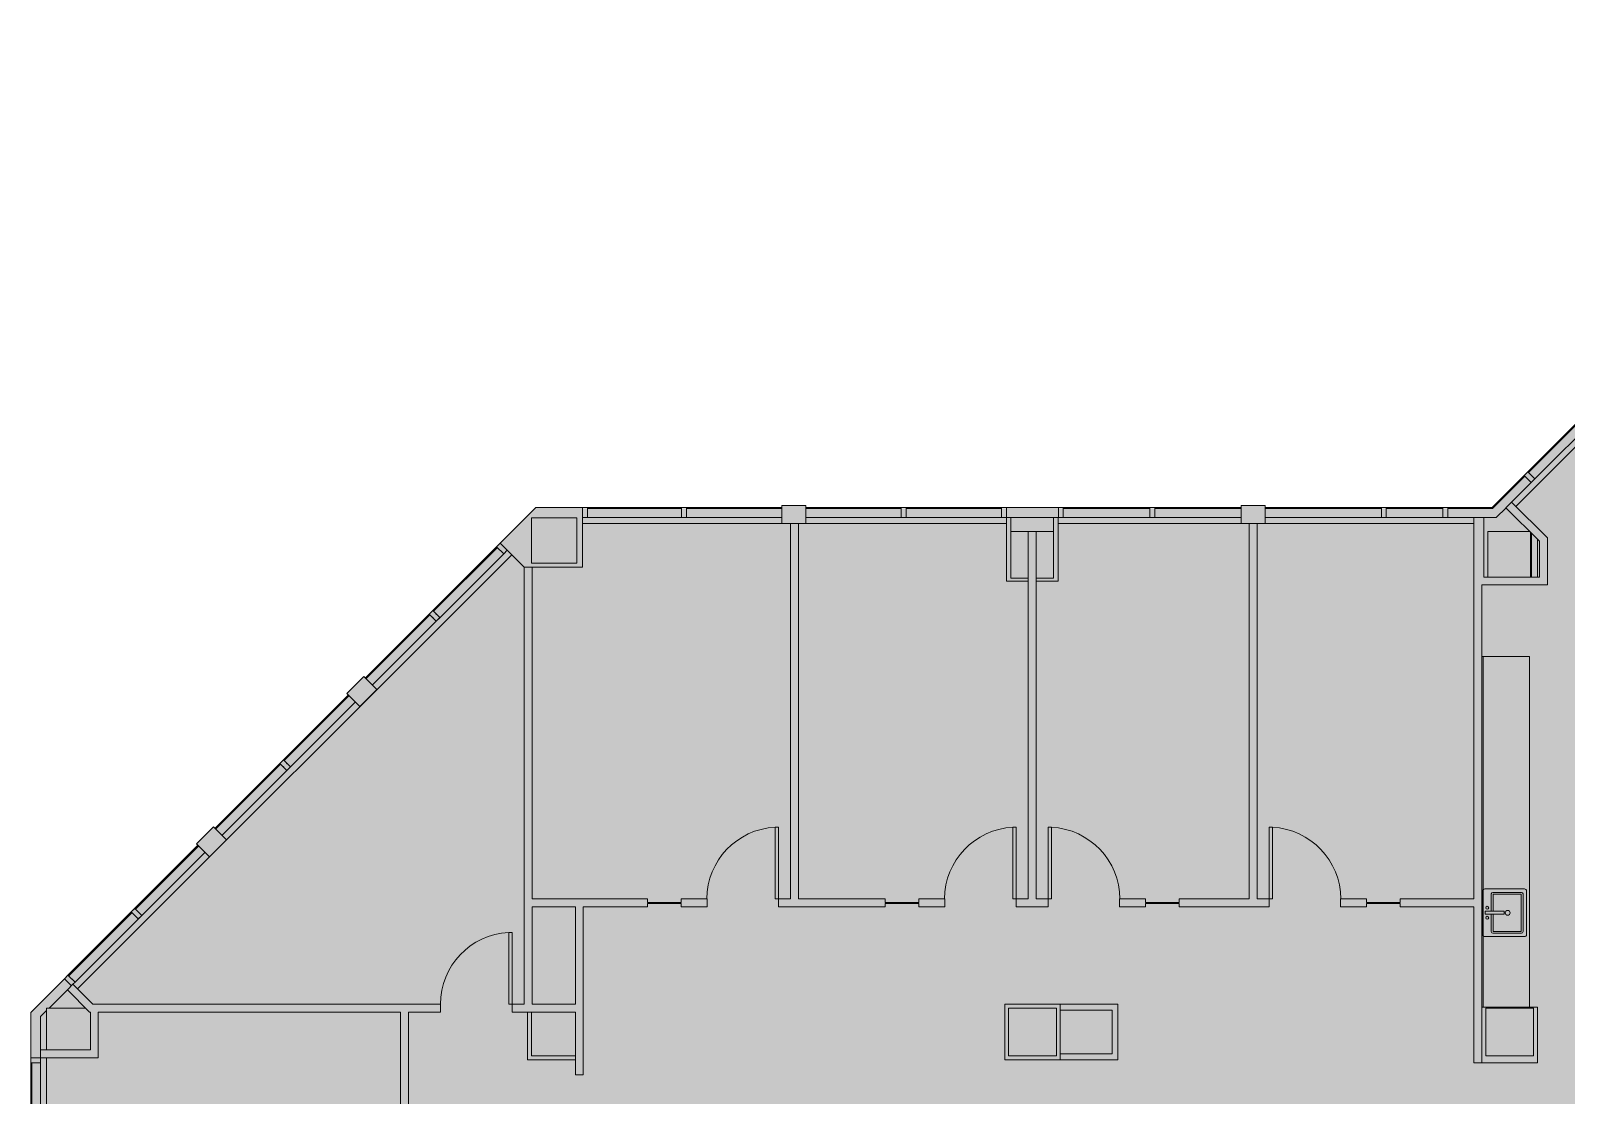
# Model space of a CAD drawing. Header units: inches. Extents: x 1 to 4333, y -575 to 1753.
# Drawn here: x 1001 to 1773, y 1216 to 1752 of the extents above; entities that cross this region are included whole.
import ezdxf

# ---------------------------------------------------------------- set-up
doc = ezdxf.new("R2010")
doc.units = ezdxf.units.IN
doc.header["$MEASUREMENT"] = 0
for name, color, linetype, lineweight in [('820 1st St NE_04_Clean_dwg', 8, 'Continuous', 9), ('A-DETL-GENF', 92, 'Continuous', 9), ('A-DOOR', 31, 'Continuous', 13), ('A-WALL', 113, 'Continuous', 50), ('A-WALL-PATT', 111, 'Continuous', 13), ('I-WALL', 2, 'Continuous', 13), ('IRF-COLUMN', 250, 'Continuous', 9), ('IRF-COLUMN-HATCH', 250, 'Continuous', 9), ('IRF-WALL-FULL-HT', 250, 'Continuous', 9), ('IRF-WALL-FULL-HT-HATCH', 250, 'Continuous', 9), ('IRF-WINDOW', 250, 'Continuous', 9), ('P-SANR-FIXT', 6, 'Continuous', 13), ('Q-CASE', 31, 'Continuous', 9)]:
    doc.layers.add(name, color=color, linetype=linetype, lineweight=lineweight)

# ---------------------------------------------------------------- blocks, each defined once
blk = doc.blocks.new('Counter Top - Standard Counter Top w_ Backsplash-2709241-New Construction - Tel_Data_Elec Plan')
at = {"layer": 'Q-CASE', "lineweight": 13}
for p, q in [((-47.26, 0), (-47.26, -24)), ((129.31, -0.75), (-47.26, -0.75)), ((129.31, 0), (129.31, -24)), ((-47.26, -24), (129.31, -24))]:
    blk.add_line(p, q, dxfattribs=at)
blk = doc.blocks.new('Sink-Single - 2D - Default-492951-New Construction - Tel_Data_Elec Plan')
at = {"layer": 'P-SANR-FIXT'}
for p, q in [((-11, 23.5), (11, 23.5)), ((-12, 2.5), (-12, 22.5)), ((-10.25, 4), (-10.25, 18.5)), ((-9.5, 19.25), (-0.76, 19.25)), ((-0.76, 18.37), (-9.37, 18.37)), ((-9.37, 18.37), (-9.37, 4.13)), ((-0.76, 12.75), (-0.76, 22.25)), ((-0.76, 22.25), (0.74, 22.25)), ((0.74, 22.25), (0.74, 12.75)), ((0.74, 19.25), (9.5, 19.25)), ((9.38, 18.37), (0.74, 18.37)), ((9.38, 4.13), (9.38, 18.37)), ((10.25, 18.5), (10.25, 4)), ((12, 22.5), (12, 2.5)), ((0.74, 12.75), (-0.76, 12.75)), ((11, 1.5), (-11, 1.5)), ((9.5, 3.25), (-9.5, 3.25)), ((-9.37, 4.13), (9.38, 4.13))]:
    blk.add_line(p, q, dxfattribs=at)
for centre, radius, start, end in [((-11, 22.5), 1, 90, 180), ((11, 22.5), 1, 0, 90), ((-9.5, 18.5), 0.75, 90, 180), ((-2.5, 21.25), 0.75, 0, 180), ((-2.5, 21.25), 0.75, 180, 0), ((2.5, 21.25), 0.75, 0, 180), ((2.5, 21.25), 0.75, 180, 0), ((9.5, 18.5), 0.75, 0, 90), ((-0.03, 11), 1.25, 0, 180), ((-0.03, 11), 1.25, 180, 0), ((-11, 2.5), 1, 180, 270), ((-9.5, 4), 0.75, 180, 270), ((9.5, 4), 0.75, 270, 0), ((11, 2.5), 1, 270, 360)]:
    blk.add_arc(centre, radius, start, end, dxfattribs=at)
blk = doc.blocks.new('Single-Flush - 36_ x 96_-2566536-New Construction - Tel_Data_Elec Plan')
at = {"layer": 'A-DOOR', "color": 10, "lineweight": 20}
for p, q in [((16.25, -2), (16.25, -38.02)), ((18, -2), (16.25, -2)), ((18, -2), (18, -38.02)), ((18, -38.02), (16.25, -38.02))]:
    blk.add_line(p, q, dxfattribs=at)
at = {"layer": 'A-DOOR', "lineweight": 9}
blk.add_arc((18, -2), 36.07, 180, 267.21884, dxfattribs=at)
blk = doc.blocks.new('Single-Flush - 36_ x 96_-2566598-New Construction - Tel_Data_Elec Plan')
at = {"layer": 'A-DOOR', "color": 10, "lineweight": 20}
for p, q in [((16.25, 2), (16.25, 38.02)), ((18, 38.02), (16.25, 38.02)), ((18, 2), (18, 38.02)), ((18, 2), (16.25, 2))]:
    blk.add_line(p, q, dxfattribs=at)
at = {"layer": 'A-DOOR', "lineweight": 9}
blk.add_arc((18, 2), 36.07, 92.78116, 180, dxfattribs=at)
blk = doc.blocks.new('820 1st St NE_04_Clean_dwg-2391440-New Construction - Tel_Data_Elec Plan')
at = {"layer": 'IRF-COLUMN-HATCH'}
for points in [[(-845.95, 1484.07), (-824.84, 1484.07), (-824.84, 1506.92), (-847.59, 1506.92), (-847.59, 1484.07), (-847.38, 1484.07)], [(-364.81, 1477.07), (-344.98, 1477.07), (-344.98, 1499.55), (-345.56, 1500.07), (-366.48, 1500.07), (-366.48, 1477.07)], [(-1091.59, 1239.07), (-1069.59, 1239.07), (-1069.59, 1258.07), (-1069.93, 1258.07), (-1071.93, 1260.07), (-1091.59, 1260.07), (-1091.59, 1248.07)], [(-583.59, 1236.07), (-583.59, 1260.07), (-607.59, 1260.07), (-607.59, 1236.07), (-599.59, 1236.07)], [(-345.56, 1236.07), (-343.59, 1236.07), (-343.59, 1260.07), (-367.59, 1260.07), (-367.59, 1236.07), (-364.81, 1236.07)], [(-825.59, 1236.07), (-825.59, 1258.07), (-847.59, 1258.07), (-847.59, 1236.07), (-845.59, 1236.07)]]:
    blk.add_hatch(color=256, dxfattribs=at).paths.add_polyline_path(points, flags=0)
h = blk.add_hatch(color=256, dxfattribs=at)
h.paths.add_polyline_path([(-584.98, 1476.57), (-584.98, 1500.07), (-593.73, 1500.07), (-593.73, 1476.57)], flags=0)
h.paths.add_polyline_path([(-597.73, 1476.57), (-597.73, 1500.07), (-606.48, 1500.07), (-606.48, 1476.57)], flags=0)
at = {"layer": 'IRF-WALL-FULL-HT-HATCH'}
for points in [[(-364.81, 1507.07), (-362.24, 1507.07), (-344.65, 1524.66), (-348.18, 1528.2), (-364.31, 1512.07), (-386.59, 1512.07), (-386.59, 1507.07), (-368.28, 1507.07)], [(-713.34, 1504.07), (-709.63, 1504.07), (-709.63, 1513.07), (-721.63, 1513.07), (-721.63, 1504.07), (-717.34, 1504.07)], [(-606.48, 1475.07), (-606.48, 1507.07), (-608.73, 1507.07), (-608.73, 1475.07), (-608.68, 1475.07)], [(-597.73, 1507.07), (-582.59, 1507.07), (-582.59, 1512.07), (-608.68, 1512.07), (-608.68, 1507.07), (-606.48, 1507.07)], [(-582.73, 1475.07), (-582.73, 1507.07), (-584.98, 1507.07), (-584.98, 1475.07)], [(-482.59, 1504.07), (-478.59, 1504.07), (-478.59, 1513.07), (-490.59, 1513.07), (-490.59, 1504.07), (-486.59, 1504.07)], [(-368.56, 1477.07), (-368.28, 1477.07), (-368.28, 1507.07), (-368.56, 1507.07), (-368.56, 1505.09)], [(-341.59, 1477.07), (-341.59, 1496.15), (-344.59, 1499.15), (-344.59, 1477.07), (-344.47, 1477.07)], [(-933.95, 1411.9), (-925.46, 1420.38), (-932, 1426.93), (-940.49, 1418.44), (-939.78, 1417.73)], [(-1009.61, 1336.24), (-1001.12, 1344.72), (-1007.66, 1351.27), (-1016.15, 1342.78), (-1015.44, 1342.07)], [(-1099.31, 1235.07), (-1094.59, 1235.07), (-1094.59, 1255.85), (-1091.59, 1258.85), (-1091.59, 1260.07), (-1090.38, 1260.07), (-1079.08, 1271.36), (-1082.61, 1274.9), (-1099.59, 1257.92), (-1099.59, 1235.07)], [(-563.59, 1234.07), (-552.59, 1234.07), (-552.59, 1262.07), (-581.59, 1262.07), (-581.59, 1259.07), (-555.59, 1259.07), (-555.59, 1237.07), (-581.59, 1237.07), (-581.59, 1234.07)], [(-825.59, 1234.07), (-825.59, 1236.07), (-847.59, 1236.07), (-847.59, 1258.07), (-849.59, 1258.07), (-849.59, 1234.07), (-845.59, 1234.07)]]:
    blk.add_hatch(color=256, dxfattribs=at).paths.add_polyline_path(points, flags=0)
h = blk.add_hatch(color=256, dxfattribs=at)
h.paths.add_polyline_path([(-845.95, 1482.07), (-821.95, 1482.07), (-821.95, 1512.07), (-845.45, 1512.07), (-863.41, 1494.1), (-851.38, 1482.07), (-847.38, 1482.07)], flags=0)
h.paths.add_polyline_path([(-847.38, 1484.07), (-847.59, 1484.07), (-847.59, 1506.92), (-824.84, 1506.92), (-824.84, 1484.07), (-845.95, 1484.07)], flags=0)
h = blk.add_hatch(color=256, dxfattribs=at)
h.paths.add_polyline_path([(-593.73, 1475.07), (-584.98, 1475.07), (-584.98, 1476.57), (-593.73, 1476.57)], flags=0)
h.paths.add_polyline_path([(-606.48, 1475.07), (-597.73, 1475.07), (-597.73, 1476.57), (-606.48, 1476.57)], flags=0)
h = blk.add_hatch(color=256, dxfattribs=at)
h.paths.add_polyline_path([(-1091.89, 1239.07), (-1091.59, 1239.07), (-1091.59, 1258.85), (-1094.59, 1255.85), (-1094.59, 1239.07)], flags=0)
h.paths.add_polyline_path([(-1079.08, 1260.07), (-1071.93, 1260.07), (-1081.15, 1269.29), (-1090.38, 1260.07), (-1081.15, 1260.07)], flags=0)
h = blk.add_hatch(color=256, dxfattribs=at)
h.paths.add_polyline_path([(-607.59, 1234.07), (-581.59, 1234.07), (-581.59, 1262.07), (-609.59, 1262.07), (-609.59, 1234.07), (-609.46, 1234.07)], flags=0)
h.paths.add_polyline_path([(-583.59, 1236.07), (-607.59, 1236.07), (-607.59, 1260.07), (-583.59, 1260.07), (-583.59, 1237.07)], flags=0)
h = blk.add_hatch(color=256, dxfattribs=at)
h.paths.add_polyline_path([(-369.56, 1232.49), (-341.59, 1232.49), (-341.59, 1260.49), (-369.56, 1260.49), (-369.56, 1232.5)], flags=0)
h.paths.add_polyline_path([(-367.59, 1236.07), (-367.59, 1260.07), (-343.59, 1260.07), (-343.59, 1236.07), (-364.81, 1236.07)], flags=0)
at = {"layer": 'IRF-COLUMN'}
for p, q in [((-344.98, 1477.07), (-344.98, 1499.55)), ((-606.48, 1476.57), (-597.73, 1476.57))]:
    blk.add_line(p, q, dxfattribs=at)
at = {"layer": 'IRF-COLUMN', "flags": 128}
for points in [[(-847.59, 1484.07), (-824.84, 1484.07), (-824.84, 1506.92), (-847.59, 1506.92)], [(-607.59, 1236.07), (-583.59, 1236.07), (-583.59, 1260.07), (-607.59, 1260.07)], [(-367.59, 1236.07), (-343.59, 1236.07), (-343.59, 1260.07), (-367.59, 1260.07)]]:
    blk.add_lwpolyline(points, close=True, dxfattribs=at)
for points in [[(-597.73, 1500.07), (-606.48, 1500.07), (-606.48, 1476.57)], [(-593.73, 1476.57), (-584.98, 1476.57), (-584.98, 1500.07), (-593.73, 1500.07)], [(-345.5, 1500.07), (-366.48, 1500.07), (-366.48, 1477.07)], [(-1071.93, 1260.07), (-1091.59, 1260.07), (-1091.59, 1239.07)], [(-847.59, 1258.07), (-847.59, 1236.07), (-825.59, 1236.07)]]:
    blk.add_lwpolyline(points, dxfattribs=at)
at = {"layer": 'IRF-WALL-FULL-HT'}
for p, q in [((-721.63, 1509.32), (-721.63, 1509.82)), ((-709.63, 1509.82), (-709.63, 1509.32)), ((-584.98, 1507.07), (-584.98, 1500.07)), ((-490.59, 1509.32), (-490.59, 1509.82)), ((-478.59, 1509.82), (-478.59, 1509.32)), ((-713.34, 1504.07), (-709.63, 1504.07)), ((-482.59, 1504.07), (-478.59, 1504.07)), ((-344.59, 1477.07), (-344.59, 1499.15)), ((-341.59, 1496.15), (-341.59, 1477.07)), ((-847.38, 1482.07), (-821.95, 1482.07)), ((-1090.38, 1260.07), (-1081.15, 1269.29)), ((-341.59, 1260.49), (-345.56, 1260.49))]:
    blk.add_line(p, q, dxfattribs=at)
at = {"layer": 'IRF-WALL-FULL-HT', "flags": 128}
for points in [[(-347.83, 1527.84), (-364.11, 1511.57), (-386.59, 1511.57)], [(-354.54, 1514.76), (-344.65, 1524.66), (-348.18, 1528.2), (-364.31, 1512.07)], [(-821.95, 1482.07), (-821.95, 1512.07), (-845.45, 1512.07), (-863.41, 1494.1), (-851.38, 1482.07)], [(-709.63, 1504.07), (-709.63, 1513.07), (-721.63, 1513.07), (-721.63, 1504.07), (-717.34, 1504.07)], [(-608.68, 1507.07), (-608.73, 1507.07), (-608.73, 1475.07), (-597.73, 1475.07)], [(-582.73, 1507.07), (-582.59, 1507.07), (-582.59, 1512.07), (-608.68, 1512.07), (-608.68, 1507.07), (-606.48, 1507.07), (-606.48, 1500.07)], [(-593.73, 1475.07), (-582.73, 1475.07), (-582.73, 1507.07), (-584.98, 1507.07), (-606.48, 1507.07)], [(-478.59, 1504.07), (-478.59, 1513.07), (-490.59, 1513.07), (-490.59, 1504.07), (-486.59, 1504.07)], [(-364.31, 1512.07), (-386.59, 1512.07), (-386.59, 1507.07), (-373.56, 1507.07)], [(-368.56, 1507.07), (-362.24, 1507.07), (-357.37, 1511.93)], [(-1079.08, 1271.36), (-1082.61, 1274.9), (-1099.59, 1257.92), (-1099.59, 1235.07), (-1094.59, 1235.07)], [(-581.59, 1234.07), (-552.59, 1234.07), (-552.59, 1262.07), (-581.59, 1262.07), (-609.59, 1262.07), (-609.59, 1234.07), (-581.59, 1234.07), (-581.59, 1262.07)], [(-369.56, 1232.49), (-341.59, 1232.49), (-341.59, 1260.49)], [(-1094.59, 1239.07), (-1094.59, 1255.85), (-1091.59, 1258.85)], [(-849.59, 1258.07), (-849.59, 1234.07), (-825.59, 1234.07)], [(-581.59, 1237.07), (-555.59, 1237.07), (-555.59, 1259.07), (-581.59, 1259.07)]]:
    blk.add_lwpolyline(points, dxfattribs=at)
for points in [[(-925.46, 1420.38), (-932, 1426.93), (-940.49, 1418.44), (-933.95, 1411.9)], [(-1001.12, 1344.72), (-1009.61, 1336.24), (-1016.15, 1342.78), (-1007.66, 1351.27)]]:
    blk.add_lwpolyline(points, close=True, dxfattribs=at)
at = {"layer": 'IRF-WINDOW'}
for p, q in [((-352.42, 1512.64), (-134.63, 1730.44)), ((-342.88, 1526.43), (-285.25, 1584.06)), ((-346.06, 1529.61), (-318.13, 1557.54)), ((-820.57, 1512.07), (-821.3, 1512.07)), ((-821.3, 1507.07), (-820.57, 1507.07)), ((-820.09, 1512.07), (-721.63, 1512.07)), ((-820.09, 1507.07), (-721.63, 1507.07)), ((-819.45, 1511.57), (-772.11, 1511.57)), ((-819.45, 1509.82), (-819.45, 1509.32)), ((-769.61, 1511.57), (-721.63, 1511.57)), ((-709.63, 1511.57), (-661.66, 1511.57)), ((-659.16, 1511.57), (-611.18, 1511.57)), ((-611.18, 1509.32), (-611.18, 1509.82)), ((-581.36, 1512.07), (-583.86, 1512.07)), ((-582.61, 1507.07), (-581.36, 1507.07)), ((-580.09, 1511.57), (-536.59, 1511.57)), ((-580.09, 1509.82), (-580.09, 1509.32)), ((-580.09, 1507.07), (-490.59, 1507.07)), ((-534.09, 1511.57), (-490.59, 1511.57)), ((-478.59, 1511.57), (-420.09, 1511.57)), ((-417.59, 1511.57), (-389.09, 1511.57)), ((-389.09, 1509.32), (-389.09, 1509.82)), ((-821.95, 1504.07), (-717.34, 1504.07)), ((-713.34, 1504.07), (-608.73, 1504.07)), ((-582.73, 1504.07), (-486.59, 1504.07)), ((-482.59, 1504.07), (-373.56, 1504.07)), ((-1076.03, 1269.82), (-857.58, 1488.27)), ((-930.94, 1425.86), (-898.77, 1458.04)), ((-897.18, 1456.45), (-897.53, 1456.8)), ((-895.76, 1458.57), (-895.41, 1458.21)), ((-1006.95, 1350.56), (-939.78, 1417.73)), ((-1003.42, 1347.02), (-936.24, 1414.2)), ((-972.13, 1384.68), (-939.43, 1417.38)), ((-1006.6, 1350.2), (-973.9, 1382.91)), ((-970.89, 1383.44), (-970.54, 1383.08)), ((-972.31, 1381.32), (-972.66, 1381.67)), ((-1077.31, 1273.13), (-1011.9, 1338.54)), ((-1046.91, 1309.9), (-1015.09, 1341.72)), ((-1080.49, 1276.31), (-1048.67, 1308.13)), ((-1047.08, 1306.54), (-1047.44, 1306.89)), ((-1045.67, 1308.66), (-1045.31, 1308.31)), ((-1079.26, 1275.07), (-1078.9, 1274.72)), ((-1094.59, 1235.07), (-1099.31, 1235.07)), ((-1099.08, 1232.57), (-1099.08, 1186.04)), ((-1096.84, 1232.57), (-1097.34, 1232.57)), ((-1094.59, 1232.57), (-1094.59, 1235.07)), ((-1091.59, 1130.12), (-1091.59, 1235.07))]:
    blk.add_line(p, q, dxfattribs=at)
at = {"layer": 'IRF-WINDOW', "flags": 128}
for points in [[(-346.41, 1529.97), (-348.18, 1528.2), (-344.65, 1524.66), (-342.88, 1526.43), (-346.41, 1529.97), (-288.78, 1587.59)], [(-709.63, 1507.07), (-611.18, 1507.07), (-611.18, 1512.07)], [(-611.18, 1507.07), (-608.68, 1507.07), (-608.68, 1512.07), (-611.18, 1512.07), (-709.63, 1512.07)], [(-490.59, 1512.07), (-580.09, 1512.07), (-582.59, 1512.07), (-582.59, 1507.07), (-580.09, 1507.07), (-580.09, 1512.07)], [(-478.59, 1507.07), (-389.09, 1507.07), (-389.09, 1512.07)], [(-389.09, 1507.07), (-386.59, 1507.07), (-386.59, 1512.07), (-389.09, 1512.07), (-478.59, 1512.07)], [(-861.64, 1488.8), (-859.88, 1490.57), (-863.41, 1494.1), (-865.18, 1492.33), (-931.29, 1426.22)], [(-927.76, 1422.68), (-861.64, 1488.8), (-865.18, 1492.33)], [(-1015.44, 1342.07), (-1080.85, 1276.67), (-1082.61, 1274.9), (-1079.08, 1271.36)], [(-1078.33, 1272.12), (-1077.31, 1273.13), (-1080.85, 1276.67)], [(-1099.59, 1134.3), (-1099.59, 1232.57), (-1099.59, 1235.07)], [(-1094.59, 1134.3), (-1094.59, 1232.57), (-1099.59, 1232.57)]]:
    blk.add_lwpolyline(points, dxfattribs=at)
for points in [[(-819.45, 1512.07), (-821.95, 1512.07), (-821.95, 1507.07), (-819.45, 1507.07)], [(-769.61, 1512.07), (-772.11, 1512.07), (-772.11, 1507.07), (-769.61, 1507.07)], [(-659.16, 1512.07), (-661.66, 1512.07), (-661.66, 1507.07), (-659.16, 1507.07)], [(-534.09, 1512.07), (-536.59, 1512.07), (-536.59, 1507.07), (-534.09, 1507.07)], [(-417.59, 1512.07), (-420.09, 1512.07), (-420.09, 1507.07), (-417.59, 1507.07)], [(-864.83, 1491.98), (-897, 1459.81)], [(-897.35, 1460.16), (-899.12, 1458.39), (-895.59, 1454.86), (-893.82, 1456.62), (-897.35, 1460.16), (-899.12, 1458.39), (-895.59, 1454.86), (-893.82, 1456.62)], [(-972.48, 1385.03), (-974.25, 1383.26), (-970.72, 1379.73), (-968.95, 1381.49)], [(-1047.26, 1310.25), (-1049.03, 1308.49), (-1045.49, 1304.95), (-1043.72, 1306.72)]]:
    blk.add_lwpolyline(points, close=True, dxfattribs=at)

msp = doc.modelspace()

# ---------------------------------------------------------------- hatches: boundary and pattern name
at = {"layer": 'A-DETL-GENF'}
h = msp.add_hatch(color=9, dxfattribs=at)
h.paths.add_polyline_path([(1731.53, 111.26), (1731.53, 149.72), (1742.66, 149.72), (1742.66, 514.07), (1728.66, 514.07), (1728.66, 546.01), (1742.66, 546.01), (1742.66, 695.99), (2030.66, 695.99), (2030.66, 756.49), (1909.66, 756.49), (1909.66, 764.49), (1885.66, 764.49), (1885.66, 756.49), (1867.21, 756.49), (1867.21, 776.24), (1900.71, 776.24), (1900.71, 865.24), (1873.71, 865.24), (1873.71, 1018.19), (1758.66, 1018.19), (1758.66, 994.07), (1730.66, 994.07), (1730.66, 1018.19), (1518.66, 1018.19), (1518.66, 994.07), (1494.53, 994.07), (1494.53, 782.07), (1518.66, 782.07), (1518.66, 754.07), (1037.41, 754.07), (1037.41, 755.32), (1005.66, 755.32), (1005.66, 755.07), (1000.93, 755.07), (1000.93, 540.51), (1028.14, 540.51), (1043.87, 524.78), (1017.66, 498.57), (1015.61, 500.62), (1015.61, 458.62), (1202.11, 272.12), (1239.11, 272.12), (1235.83, 275.4), (1264.54, 304.11), (1278.42, 290.23), (1278.42, 258.66), (1252.57, 258.66), (1252.71, 258.52), (1491.69, 258.52), (1491.69, 300.82), (1517.91, 300.82), (1517.91, 259.53), (1507.3, 248.93), (1644.97, 111.26), (1701.79, 111.26)], flags=0)
h.paths.add_polyline_path([(1507.3, 256), (1512.91, 261.6), (1512.91, 276.07), (1496.69, 276.07), (1496.69, 263.52), (1499.78, 263.52), (1505.17, 258.13)], flags=0)
h.paths.add_polyline_path([(1252.66, 265.64), (1252.66, 285.15), (1242.9, 275.4), (1251.84, 266.46)], flags=0)
h.paths.add_polyline_path([(1264.54, 286.82), (1274.76, 286.82), (1264.54, 297.04), (1254.32, 286.82), (1256.56, 286.82)], flags=0)
h.paths.add_polyline_path([(1017.66, 505.64), (1028.08, 516.07), (1007.24, 516.07), (1015.89, 507.41)], flags=0)
h.paths.add_polyline_path([(1276.66, 514.07), (1250.66, 514.07), (1250.66, 542.07), (1278.66, 542.07), (1278.66, 514.07)], flags=0)
h.paths.add_polyline_path([(1495.44, 516.07), (1488.66, 516.07), (1488.66, 546.07), (1552.66, 546.07), (1552.66, 516.07), (1497.71, 516.07)], flags=0)
h.paths.add_polyline_path([(1028.66, 516.64), (1036.8, 524.78), (1028.66, 532.92), (1028.66, 522.05)], flags=0)
h.paths.add_polyline_path([(1532.47, 519.07), (1549.66, 519.07), (1549.66, 543.07), (1491.66, 543.07), (1491.66, 519.07), (1495.44, 519.07), (1495.44, 540.07), (1516.66, 540.07), (1516.66, 519.07), (1525.66, 519.07)], flags=0)
h.paths.add_polyline_path([(1746.66, 754.07), (1730.66, 754.07), (1730.66, 782.07), (1758.66, 782.07), (1758.66, 754.07), (1755.91, 754.07)], flags=0)
h.paths.add_polyline_path([(2722.66, 755.49), (2758.66, 755.49), (2758.66, 763.49), (2772.66, 763.49), (2772.66, 768.49), (2805.66, 768.49), (2805.66, 965.49), (2720.66, 965.49), (2720.66, 763.49), (2722.66, 763.49), (2722.66, 760.49)], flags=0)
h.paths.add_polyline_path([(2788.06, 755.49), (2800.66, 755.49), (2800.66, 764.49), (2776.66, 764.49), (2776.66, 755.49), (2786.73, 755.49)], flags=0)
h.paths.add_polyline_path([(2690.66, 755.49), (2706.66, 755.49), (2706.66, 760.49), (2712.66, 760.49), (2712.66, 947.23), (2692.66, 947.23), (2692.66, 971.23), (2712.66, 971.23), (2712.66, 1012.49), (2522.66, 1012.49), (2522.66, 816.07), (2664.66, 816.07), (2664.66, 760.49), (2670.66, 760.49), (2670.66, 755.49), (2671.99, 755.49)], flags=0)
h.paths.add_polyline_path([(2596.66, 755.49), (2596.66, 760.49), (2659.66, 760.49), (2659.66, 811.07), (2522.66, 811.07), (2522.66, 760.49), (2560.66, 760.49), (2560.66, 755.49)], flags=0)
h.paths.add_polyline_path([(2096.71, 756.49), (2132.71, 756.49), (2132.71, 762.49), (2135.71, 762.49), (2135.71, 780.49), (2163.91, 780.49), (2163.91, 874.6), (2075.71, 874.6), (2075.71, 898.6), (2047.71, 898.6), (2047.71, 924.6), (1931.71, 924.6), (1931.71, 892.6), (1915.66, 892.6), (1915.66, 783.49), (1954.66, 783.49), (1954.66, 775.49), (2080.66, 775.49), (2080.66, 837.07), (2086.66, 837.07), (2086.66, 762.49), (2096.71, 762.49)], flags=0)
h.paths.add_polyline_path([(2141.71, 756.49), (2163.91, 756.49), (2163.91, 774.49), (2141.71, 774.49), (2141.71, 762.49)], flags=0)
h.paths.add_polyline_path([(1012.66, 757.57), (1012.66, 778.92), (1005.66, 778.92), (1005.66, 757.57)], flags=0)
h.paths.add_polyline_path([(1490.66, 757.82), (1490.66, 782.07), (1490.78, 782.07), (1490.78, 926.07), (1254.66, 926.07), (1254.66, 920.07), (1250.66, 920.07), (1250.66, 936.07), (1254.66, 936.07), (1254.66, 930.07), (1490.78, 930.07), (1490.78, 994.07), (1490.66, 994.07), (1490.66, 1018.07), (1278.66, 1018.07), (1278.66, 994.07), (1254.66, 994.07), (1254.66, 972.07), (1250.66, 972.07), (1250.66, 1184.49), (1274.66, 1184.49), (1274.66, 1190.49), (1278.66, 1190.49), (1278.66, 1184.49), (1298.66, 1184.49), (1298.66, 1182.74), (1315.66, 1182.74), (1315.66, 1184.49), (1328.66, 1184.49), (1328.66, 1180.49), (1315.66, 1180.49), (1315.66, 1182.24), (1298.66, 1182.24), (1298.66, 1180.49), (1254.66, 1180.49), (1254.66, 1022.07), (1370.66, 1022.07), (1370.66, 1180.49), (1364.66, 1180.49), (1364.66, 1184.49), (1380.66, 1184.49), (1380.66, 1180.49), (1374.66, 1180.49), (1374.66, 1022.07), (1490.66, 1022.07), (1490.66, 1180.49), (1446.66, 1180.49), (1446.66, 1182.24), (1429.66, 1182.24), (1429.66, 1180.49), (1416.66, 1180.49), (1416.66, 1184.49), (1429.66, 1184.49), (1429.66, 1182.74), (1446.66, 1182.74), (1446.66, 1184.49), (1500.66, 1184.49), (1500.66, 1180.49), (1494.66, 1180.49), (1494.66, 1022.07), (1518.66, 1022.07), (1518.66, 1021.94), (1622.66, 1021.94), (1622.66, 1180.49), (1566.66, 1180.49), (1566.66, 1182.24), (1549.66, 1182.24), (1549.66, 1180.49), (1536.66, 1180.49), (1536.66, 1184.49), (1549.66, 1184.49), (1549.66, 1182.74), (1566.66, 1182.74), (1566.66, 1184.49), (1682.66, 1184.49), (1682.66, 1182.74), (1699.66, 1182.74), (1699.66, 1184.49), (1712.66, 1184.49), (1712.66, 1180.49), (1699.66, 1180.49), (1699.66, 1182.24), (1682.66, 1182.24), (1682.66, 1180.49), (1626.66, 1180.49), (1626.66, 1021.94), (1730.66, 1021.94), (1730.66, 1022.07), (1754.66, 1022.07), (1754.66, 1180.49), (1748.66, 1180.49), (1748.66, 1184.49), (1764.66, 1184.49), (1764.66, 1180.49), (1758.66, 1180.49), (1758.66, 1021.94), (1873.71, 1021.94), (1873.71, 1180.49), (1830.66, 1180.49), (1830.66, 1182.24), (1813.66, 1182.24), (1813.66, 1180.49), (1800.66, 1180.49), (1800.66, 1184.49), (1813.66, 1184.49), (1813.66, 1182.74), (1830.66, 1182.74), (1830.66, 1184.49), (1873.71, 1184.49), (1873.74, 1260.49), (1970.66, 1260.49), (1970.66, 1405.07), (1994.66, 1405.07), (1994.66, 1472.07), (1970.66, 1472.07), (1970.66, 1502.07), (1998.66, 1502.07), (1998.66, 1405.07), (2028.66, 1405.07), (2028.66, 1401.07), (1974.66, 1401.07), (1974.66, 1260.49), (2070.66, 1260.49), (2070.66, 1401.07), (2064.66, 1401.07), (2064.66, 1405.07), (2070.66, 1405.07), (2070.66, 1456.07), (2074.66, 1456.07), (2074.66, 1381.28), (2233.51, 1381.28), (2233.51, 1474.07), (2210.66, 1474.07), (2210.66, 1498.07), (2074.66, 1498.07), (2074.66, 1492.07), (2070.66, 1492.07), (2070.66, 1502.07), (2233.51, 1502.07), (2233.51, 1562.07), (2227.51, 1562.07), (2227.51, 1566.07), (2233.51, 1566.07), (2233.51, 1715.07), (2211.51, 1715.07), (2211.51, 1747.07), (2211.69, 1747.07), (2211.69, 1752.07), (2110.64, 1752.07), (2110.64, 1746.07), (2098.64, 1746.07), (2098.64, 1752.07), (1996.8, 1752.07), (1996.77, 1724.32), (1984.26, 1711.8), (1983.82, 1712.16), (1982.66, 1713.4), (1982.66, 1566.07), (2030.64, 1566.07), (2030.64, 1564.32), (2047.64, 1564.32), (2047.64, 1566.07), (2060.64, 1566.07), (2060.64, 1562.07), (2047.64, 1562.07), (2047.64, 1563.82), (2030.64, 1563.82), (2030.64, 1562.07), (1978.66, 1562.07), (1978.66, 1715.07), (1980.99, 1715.07), (1959.96, 1736.09), (1897.73, 1673.86), (1903.39, 1668.2), (1894.9, 1659.72), (1889.24, 1665.38), (1819.95, 1596.08), (1825.6, 1590.42), (1817.12, 1581.94), (1811.46, 1587.59), (1752.07, 1528.2), (1755.6, 1524.66), (1745.7, 1514.76), (1763.71, 1496.75), (1763.71, 1473.07), (1730.69, 1473.07), (1730.69, 1260.49), (1758.66, 1260.49), (1758.66, 1232.49), (1726.69, 1232.49), (1726.69, 1311.07), (1689.66, 1311.07), (1689.66, 1312.82), (1672.66, 1312.82), (1672.66, 1311.07), (1659.66, 1311.07), (1659.66, 1315.07), (1672.66, 1315.07), (1672.66, 1313.32), (1689.66, 1313.32), (1689.66, 1315.07), (1726.69, 1315.07), (1726.69, 1507.07), (1713.66, 1507.07), (1713.66, 1511.57), (1621.66, 1511.57), (1621.66, 1504.07), (1617.66, 1504.07), (1617.66, 1315.07), (1623.66, 1315.07), (1623.66, 1311.07), (1578.51, 1311.07), (1578.51, 1312.82), (1561.51, 1312.82), (1561.51, 1311.07), (1548.51, 1311.07), (1548.51, 1315.07), (1561.51, 1315.07), (1561.51, 1313.32), (1578.51, 1313.32), (1578.51, 1315.07), (1613.66, 1315.07), (1613.66, 1504.07), (1609.66, 1504.07), (1609.66, 1511.57), (1517.66, 1511.57), (1517.66, 1507.07), (1517.51, 1507.07), (1517.51, 1475.07), (1506.51, 1475.07), (1506.51, 1315.07), (1512.51, 1315.07), (1512.51, 1311.07), (1496.51, 1311.07), (1496.51, 1315.07), (1502.51, 1315.07), (1502.51, 1475.07), (1491.51, 1475.07), (1491.51, 1507.07), (1491.57, 1507.07), (1491.57, 1511.57), (1390.61, 1511.57), (1390.61, 1504.07), (1386.91, 1504.07), (1386.91, 1315.07), (1430.51, 1315.07), (1430.51, 1313.32), (1447.51, 1313.32), (1447.51, 1315.07), (1460.51, 1315.07), (1460.51, 1311.07), (1447.51, 1311.07), (1447.51, 1312.82), (1430.51, 1312.82), (1430.51, 1311.07), (1376.91, 1311.07), (1376.91, 1315.07), (1382.91, 1315.07), (1382.91, 1504.07), (1378.61, 1504.07), (1378.61, 1511.57), (1278.3, 1511.57), (1278.3, 1482.07), (1252.87, 1482.07), (1252.87, 1315.07), (1310.91, 1315.07), (1310.91, 1313.32), (1327.91, 1313.32), (1327.91, 1315.07), (1340.91, 1315.07), (1340.91, 1311.07), (1327.91, 1311.07), (1327.91, 1312.82), (1310.91, 1312.82), (1310.91, 1311.07), (1278.66, 1311.07), (1278.66, 1226.49), (1274.66, 1226.49), (1274.66, 1234.07), (1250.66, 1234.07), (1250.66, 1258.07), (1242.87, 1258.07), (1242.87, 1262.07), (1248.87, 1262.07), (1248.87, 1482.07), (1236.83, 1494.1), (1168.95, 1426.22), (1174.79, 1420.38), (1166.3, 1411.9), (1160.47, 1417.73), (1093.29, 1350.56), (1099.13, 1344.72), (1090.64, 1336.24), (1084.81, 1342.07), (1017.63, 1274.9), (1021.17, 1271.36), (1021.92, 1272.12), (1031.97, 1262.07), (1206.87, 1262.07), (1206.87, 1258.07), (1190.66, 1258.07), (1190.66, 1202.12), (1188.91, 1202.12), (1188.91, 1185.12), (1190.66, 1185.12), (1190.66, 1172.12), (1186.66, 1172.12), (1186.66, 1185.12), (1188.41, 1185.12), (1188.41, 1202.12), (1186.66, 1202.12), (1186.66, 1258.07), (1034.66, 1258.07), (1034.66, 1235.07), (1000.93, 1235.07), (1000.93, 1134.3), (1008.66, 1134.3), (1008.66, 1130.12), (1186.66, 1130.12), (1186.66, 1136.12), (1190.66, 1136.12), (1190.66, 1082.12), (1188.91, 1082.12), (1188.91, 1065.12), (1190.66, 1065.12), (1190.66, 1052.07), (1186.66, 1052.07), (1186.66, 1065.12), (1188.41, 1065.12), (1188.41, 1082.12), (1186.66, 1082.12), (1186.66, 1126.12), (1008.66, 1126.12), (1008.66, 1122.3), (1000.93, 1122.3), (1000.93, 1021.17), (1038.16, 1021.17), (1038.16, 1010.07), (1186.66, 1010.07), (1186.66, 1016.07), (1190.66, 1016.07), (1190.66, 1000.07), (1186.66, 1000.07), (1186.66, 1006.07), (1038.16, 1006.07), (1038.16, 995.07), (1000.93, 995.07), (1000.93, 890.12), (1186.66, 890.12), (1186.66, 934.12), (1188.41, 934.12), (1188.41, 951.12), (1186.66, 951.12), (1186.66, 964.07), (1190.66, 964.07), (1190.66, 951.12), (1188.91, 951.12), (1188.91, 934.12), (1190.66, 934.12), (1190.66, 880.12), (1186.66, 880.12), (1186.66, 886.12), (1000.93, 886.12), (1000.93, 781.17), (1038.16, 781.17), (1038.16, 757.82), (1186.66, 757.82), (1186.66, 814.12), (1188.41, 814.12), (1188.41, 831.12), (1186.66, 831.12), (1186.66, 844.12), (1190.66, 844.12), (1190.66, 831.12), (1188.91, 831.12), (1188.91, 814.12), (1190.66, 814.12), (1190.66, 798.07), (1208.66, 798.07), (1208.66, 794.07), (1190.66, 794.07), (1190.66, 757.82), (1250.66, 757.82), (1250.66, 794.07), (1244.66, 794.07), (1244.66, 798.07), (1250.66, 798.07), (1250.66, 854.07), (1252.41, 854.07), (1252.41, 871.07), (1250.66, 871.07), (1250.66, 884.07), (1254.66, 884.07), (1254.66, 871.07), (1252.91, 871.07), (1252.91, 854.07), (1254.66, 854.07), (1254.66, 782.07), (1278.66, 782.07), (1278.66, 757.82), (1424.59, 757.82)], flags=0)
h.paths.add_polyline_path([(1871.21, 761.49), (1881.66, 761.49), (1881.66, 768.49), (1909.66, 768.49), (1909.66, 865.24), (1904.71, 865.24), (1904.71, 772.24), (1871.21, 772.24), (1871.21, 762.49)], flags=0)
h.paths.add_polyline_path([(2033.94, 762.49), (2080.66, 762.49), (2080.66, 769.49), (1948.66, 769.49), (1948.66, 777.49), (1915.66, 777.47), (1915.66, 762.49), (2030.66, 762.49)], flags=0)
h.paths.add_polyline_path([(2171.91, 763.49), (2263.66, 763.49), (2263.66, 794.07), (2271.66, 794.07), (2271.66, 846.07), (2263.66, 846.07), (2263.66, 868.07), (2171.91, 868.07), (2171.91, 777.47)], flags=0)
h.paths.add_polyline_path([(2423.66, 763.49), (2514.66, 763.49), (2514.66, 868.07), (2423.66, 868.07), (2423.66, 846.07), (2415.66, 846.07), (2415.66, 794.07), (2423.66, 794.07), (2423.66, 777.47)], flags=0)
h.paths.add_polyline_path([(1909.66, 871.24), (1909.66, 898.6), (1925.71, 898.6), (1925.71, 903.6), (1879.71, 903.6), (1879.71, 871.24)], flags=0)
h.paths.add_polyline_path([(2423.66, 876.07), (2514.66, 876.07), (2514.66, 971.99), (2423.66, 971.99), (2423.66, 947.36), (2415.66, 947.36), (2415.66, 895.36), (2423.66, 895.36)], flags=0)
h.paths.add_polyline_path([(2263.66, 876.07), (2263.66, 895.36), (2271.66, 895.36), (2271.66, 947.36), (2263.66, 947.36), (2263.66, 974.07), (2174.91, 974.07), (2174.91, 876.07), (2256.19, 876.07)], flags=0)
h.paths.add_polyline_path([(2098.63, 880.6), (2166.91, 880.6), (2166.91, 1130.49), (2019.91, 1130.49), (2019.91, 1190.49), (2016.81, 1190.49), (2016.81, 1196.49), (1980.81, 1196.49), (1980.81, 1190.49), (1977.71, 1190.49), (1977.71, 940.6), (2081.71, 940.6), (2081.71, 880.6)], flags=0)
h.paths.add_polyline_path([(2053.71, 904.6), (2075.71, 904.6), (2075.71, 934.6), (1931.71, 934.6), (1931.71, 930.6), (2053.71, 930.6)], flags=0)
h.paths.add_polyline_path([(1915.66, 911.6), (1925.71, 911.6), (1925.71, 940.6), (1969.71, 940.6), (1969.71, 978.07), (1879.71, 978.07), (1879.71, 911.6), (1909.66, 911.6)], flags=0)
h.paths.add_polyline_path([(2720.66, 973.49), (2807.66, 973.49), (2807.66, 1051.49), (2759.66, 1051.49), (2759.66, 1012.49), (2717.66, 1012.49), (2717.66, 973.49)], flags=0)
h.paths.add_polyline_path([(2423.66, 979.99), (2514.66, 979.99), (2514.66, 1080.07), (2423.66, 1080.07), (2423.66, 1055.36), (2415.66, 1055.36), (2415.66, 1003.36), (2423.66, 1003.36)], flags=0)
h.paths.add_polyline_path([(2256.19, 982.07), (2263.66, 982.07), (2263.66, 1003.36), (2271.66, 1003.36), (2271.66, 1055.36), (2263.66, 1055.36), (2263.66, 1080.07), (2174.91, 1080.07), (2174.91, 982.07)], flags=0)
h.paths.add_polyline_path([(1969.71, 986.07), (1969.71, 1190.49), (1966.71, 1190.49), (1966.71, 1196.49), (1930.71, 1196.49), (1930.71, 1190.49), (1908.71, 1190.49), (1908.71, 1184.49), (1889.21, 1184.49), (1889.21, 1150.99), (1881.71, 1150.99), (1881.71, 986.07), (1948.77, 986.07)], flags=0)
h.paths.add_polyline_path([(1008.66, 1000.07), (1012.66, 1000.07), (1012.66, 1018.92), (1005.66, 1018.92), (1005.66, 1000.07)], flags=0)
h.paths.add_polyline_path([(2694.03, 1018.49), (2753.66, 1018.49), (2753.66, 1022.24), (2690.91, 1022.24), (2690.91, 1046.24), (2671.16, 1046.24), (2671.16, 1022.24), (2543.16, 1022.24), (2543.16, 1046.24), (2522.66, 1046.24), (2522.66, 1018.49), (2690.91, 1018.49)], flags=0)
h.paths.add_polyline_path([(2753.66, 1027.24), (2753.66, 1175.99), (2631.16, 1175.99), (2631.16, 1107.99), (2564.66, 1107.99), (2564.66, 1112.99), (2585.66, 1112.99), (2585.66, 1118.99), (2590.66, 1118.99), (2590.66, 1112.99), (2626.16, 1112.99), (2626.16, 1175.49), (2590.66, 1175.49), (2590.66, 1142.99), (2585.66, 1142.99), (2585.66, 1190.49), (2581.66, 1190.49), (2581.66, 1196.49), (2545.66, 1196.49), (2545.66, 1190.49), (2522.66, 1190.49), (2522.66, 1112.99), (2528.66, 1112.99), (2528.66, 1107.99), (2522.66, 1107.99), (2522.66, 1051.24), (2548.16, 1051.24), (2548.16, 1027.24), (2666.16, 1027.24), (2666.16, 1051.24), (2695.91, 1051.24), (2695.91, 1027.24), (2720.66, 1027.24)], flags=0)
h.paths.add_polyline_path([(2763.48, 1057.49), (2807.66, 1057.49), (2807.66, 1074.49), (2759.66, 1074.49), (2759.66, 1057.49)], flags=0)
h.paths.add_polyline_path([(2514.66, 1088.07), (2514.66, 1188.49), (2423.66, 1188.49), (2423.66, 1156.26), (2415.66, 1156.26), (2415.66, 1104.26), (2423.66, 1104.26), (2423.66, 1088.07)], flags=0)
h.paths.add_polyline_path([(2256.19, 1088.07), (2263.66, 1088.07), (2263.66, 1104.26), (2271.66, 1104.26), (2271.66, 1156.26), (2263.66, 1156.26), (2263.66, 1188.49), (2174.91, 1188.49), (2174.91, 1088.07), (2212.27, 1088.07)], flags=0)
h.paths.add_polyline_path([(2154.91, 1136.49), (2166.91, 1136.49), (2166.91, 1190.49), (2154.91, 1190.49), (2154.91, 1152.13)], flags=0)
h.paths.add_polyline_path([(2148.91, 1136.49), (2148.91, 1190.49), (2130.91, 1190.49), (2130.91, 1196.49), (2094.91, 1196.49), (2094.91, 1190.49), (2025.91, 1190.49), (2025.91, 1136.49), (2075.71, 1136.49)], flags=0)
h.paths.add_polyline_path([(1881.71, 1155.99), (1884.21, 1155.99), (1884.21, 1184.49), (1881.71, 1184.49), (1881.71, 1158.49)], flags=0)
h.paths.add_polyline_path([(2626.16, 1180.99), (2753.66, 1180.99), (2753.66, 1190.49), (2624.66, 1190.49), (2624.66, 1181.49), (2626.16, 1181.49)], flags=0)
h.paths.add_polyline_path([(2591.66, 1181.49), (2618.66, 1181.49), (2618.66, 1196.49), (2591.66, 1196.49), (2591.66, 1187.28)], flags=0)
h.paths.add_polyline_path([(2762.66, 1182.49), (2780.66, 1182.49), (2780.66, 1196.49), (2762.66, 1196.49), (2762.66, 1192.49), (2759.66, 1192.49), (2759.66, 1182.49)], flags=0)
h.paths.add_polyline_path([(1904.71, 1188.49), (1904.71, 1196.49), (1886.71, 1196.49), (1886.71, 1188.49), (1889.21, 1188.49)], flags=0)
h.paths.add_polyline_path([(1544.66, 1234.07), (1490.66, 1234.07), (1490.66, 1262.07), (1547.66, 1262.07), (1547.66, 1234.07)], flags=0)
h.paths.add_polyline_path([(1544.66, 1237.07), (1544.66, 1259.07), (1518.66, 1259.07), (1518.66, 1237.07), (1536.66, 1237.07)], flags=0)
h.paths.add_polyline_path([(2074.66, 1260.49), (2233.51, 1260.49), (2233.51, 1377.28), (2074.66, 1377.28), (2074.66, 1260.66)], flags=0)
h.paths.add_polyline_path([(1252.87, 1262.07), (1274.66, 1262.07), (1274.66, 1311.07), (1252.87, 1311.07)], flags=0)
h.paths.add_polyline_path([(1733.76, 1477.07), (1733.76, 1500.07), (1754.74, 1500.07), (1742.87, 1511.93), (1738, 1507.07), (1731.96, 1507.07), (1731.96, 1477.07)], flags=0)
h.paths.add_polyline_path([(1759.71, 1477.07), (1759.71, 1495.09), (1758.66, 1496.15), (1758.66, 1477.07)], flags=0)
h.paths.add_polyline_path([(1755.66, 1477.07), (1755.66, 1499.15), (1755.26, 1499.55), (1755.26, 1477.07)], flags=0)
h.paths.add_polyline_path([(1502.51, 1500.07), (1515.26, 1500.07), (1515.26, 1507.07), (1493.76, 1507.07), (1493.76, 1500.07)], flags=0)
h.paths.add_polyline_path([(2096.64, 1562.07), (2096.64, 1566.07), (2102.64, 1566.07), (2102.64, 1745.57), (2106.64, 1745.57), (2106.64, 1566.07), (2161.51, 1566.07), (2161.51, 1564.32), (2178.51, 1564.32), (2178.51, 1566.07), (2191.51, 1566.07), (2191.51, 1562.07), (2178.51, 1562.07), (2178.51, 1563.82), (2161.51, 1563.82), (2161.51, 1562.07), (2102.64, 1562.07)], flags=0)
h.paths.add_polyline_path([(1984.26, 1716.04), (1992.53, 1724.32), (1975.98, 1724.32), (1982.66, 1717.64)], flags=0)
h.paths.add_polyline_path([(1972.66, 1727.64), (1972.66, 1741.72), (1965.62, 1734.68), (1971.17, 1729.13)], flags=0)
h.paths.add_polyline_path([(2233.31, 1740.07), (2233.51, 1740.07), (2233.51, 1747.07), (2213.76, 1747.07), (2213.76, 1740.07), (2225.09, 1740.07)], flags=0)
at = {"layer": 'A-WALL-PATT'}
for points in [[(1763.71, 1491.09), (1763.71, 1496.75), (1745.7, 1514.76), (1742.87, 1511.93), (1759.71, 1495.09)], [(1726.69, 1473.07), (1731.69, 1473.07), (1731.69, 1507.07), (1726.69, 1507.07)], [(1386.91, 1315.07), (1386.91, 1504.07), (1382.91, 1504.07), (1382.91, 1315.07)], [(1502.51, 1315.07), (1506.51, 1315.07), (1506.51, 1500.07), (1502.51, 1500.07), (1502.51, 1339.46)], [(1617.66, 1315.07), (1617.66, 1504.07), (1613.66, 1504.07), (1613.66, 1315.07)], [(1763.71, 1477.07), (1763.71, 1491.09), (1759.71, 1495.09), (1759.71, 1477.07)], [(1248.87, 1258.07), (1252.87, 1258.07), (1252.87, 1482.07), (1248.87, 1482.07), (1248.87, 1262.07)], [(1754.69, 1473.07), (1763.71, 1473.07), (1763.71, 1477.07), (1731.69, 1477.07), (1731.69, 1473.07), (1745.7, 1473.07)], [(1730.69, 1232.49), (1730.69, 1473.07), (1726.69, 1473.07), (1726.69, 1232.49)], [(1252.87, 1311.07), (1310.91, 1311.07), (1310.91, 1315.07), (1252.87, 1315.07)], [(1726.69, 1311.07), (1726.69, 1315.07), (1689.66, 1315.07), (1689.66, 1311.07), (1701.79, 1311.07)], [(1274.66, 1226.49), (1278.66, 1226.49), (1278.66, 1311.07), (1274.66, 1311.07), (1274.66, 1245.8)], [(1324.19, 1312.82), (1327.91, 1312.82), (1327.91, 1313.32), (1310.91, 1313.32), (1310.91, 1312.82)], [(1443.8, 1312.82), (1447.51, 1312.82), (1447.51, 1313.32), (1430.51, 1313.32), (1430.51, 1312.82)], [(1578.51, 1312.82), (1578.51, 1313.32), (1561.51, 1313.32), (1561.51, 1312.82), (1568.47, 1312.82)], [(1672.66, 1312.82), (1689.66, 1312.82), (1689.66, 1313.32), (1672.66, 1313.32)], [(1031.97, 1258.07), (1035.97, 1258.07), (1021.92, 1272.12), (1019.09, 1269.29), (1030.31, 1258.07), (1030.66, 1258.07)], [(1274.33, 1258.07), (1274.66, 1258.07), (1274.66, 1262.07), (1252.87, 1262.07), (1252.87, 1258.07)], [(1031.97, 1235.07), (1034.66, 1235.07), (1034.66, 1258.07), (1030.66, 1258.07), (1030.66, 1235.07)], [(1190.66, 1202.12), (1190.66, 1258.07), (1186.66, 1258.07), (1186.66, 1202.12), (1188.91, 1202.12)], [(1019.09, 1235.07), (1030.66, 1235.07), (1030.66, 1239.07), (1005.66, 1239.07), (1005.66, 1235.07)]]:
    msp.add_hatch(color=8, dxfattribs=at).paths.add_polyline_path(points, flags=0)
h = msp.add_hatch(color=8, dxfattribs=at)
h.paths.add_polyline_path([(1430.51, 1311.07), (1430.51, 1315.07), (1376.91, 1315.07), (1376.91, 1311.07), (1424.59, 1311.07)], flags=0)
h.paths.add_polyline_path([(1327.91, 1311.07), (1340.91, 1311.07), (1340.91, 1315.07), (1327.91, 1315.07), (1327.91, 1312.82)], flags=0)
h = msp.add_hatch(color=8, dxfattribs=at)
h.paths.add_polyline_path([(1502.51, 1311.07), (1512.51, 1311.07), (1512.51, 1315.07), (1496.51, 1315.07), (1496.51, 1311.07)], flags=0)
h.paths.add_polyline_path([(1561.51, 1311.07), (1561.51, 1315.07), (1548.51, 1315.07), (1548.51, 1311.07)], flags=0)
h.paths.add_polyline_path([(1447.51, 1311.07), (1460.51, 1311.07), (1460.51, 1315.07), (1447.51, 1315.07), (1447.51, 1312.82)], flags=0)
h = msp.add_hatch(color=8, dxfattribs=at)
h.paths.add_polyline_path([(1659.66, 1311.07), (1672.66, 1311.07), (1672.66, 1315.07), (1659.66, 1315.07)], flags=0)
h.paths.add_polyline_path([(1617.66, 1311.07), (1623.66, 1311.07), (1623.66, 1315.07), (1578.51, 1315.07), (1578.51, 1311.07), (1613.66, 1311.07)], flags=0)
h = msp.add_hatch(color=8, dxfattribs=at)
h.paths.add_polyline_path([(1248.87, 1258.07), (1248.87, 1262.07), (1242.87, 1262.07), (1242.87, 1258.07), (1248.54, 1258.07)], flags=0)
h.paths.add_polyline_path([(1190.66, 1258.07), (1206.87, 1258.07), (1206.87, 1262.07), (1031.97, 1262.07), (1035.97, 1258.07), (1188.91, 1258.07)], flags=0)

# ---------------------------------------------------------------- linework, layer by layer
at = {"layer": 'A-WALL', "color": 10, "lineweight": 20}
for p, q in [((1745.7, 1514.76), (1742.87, 1511.93)), ((1763.71, 1496.75), (1745.7, 1514.76)), ((1726.69, 1507.07), (1726.69, 1315.07)), ((1731.69, 1507.07), (1726.69, 1507.07)), ((1731.69, 1477.07), (1731.69, 1507.07)), ((1742.87, 1511.93), (1759.71, 1495.09)), ((1382.91, 1504.07), (1382.91, 1315.07)), ((1386.91, 1504.07), (1382.91, 1504.07)), ((1386.91, 1315.07), (1386.91, 1504.07)), ((1502.51, 1500.07), (1502.51, 1315.07)), ((1506.51, 1500.07), (1502.51, 1500.07)), ((1506.51, 1315.07), (1506.51, 1500.07)), ((1613.66, 1504.07), (1613.66, 1315.07)), ((1617.66, 1504.07), (1613.66, 1504.07)), ((1617.66, 1315.07), (1617.66, 1504.07)), ((1759.71, 1495.09), (1759.71, 1477.07)), ((1763.71, 1473.07), (1763.71, 1496.75)), ((1248.87, 1482.07), (1248.87, 1262.07)), ((1252.87, 1482.07), (1248.87, 1482.07)), ((1252.87, 1315.07), (1252.87, 1482.07)), ((1759.71, 1477.07), (1731.69, 1477.07)), ((1730.69, 1232.49), (1730.69, 1473.07)), ((1730.69, 1473.07), (1763.71, 1473.07)), ((1310.91, 1315.07), (1252.87, 1315.07)), ((1310.91, 1313.32), (1310.91, 1315.07)), ((1340.91, 1315.07), (1327.91, 1315.07)), ((1327.91, 1315.07), (1327.91, 1313.32)), ((1340.91, 1311.07), (1340.91, 1315.07)), ((1382.91, 1315.07), (1376.91, 1315.07)), ((1376.91, 1315.07), (1376.91, 1311.07)), ((1430.51, 1315.07), (1386.91, 1315.07)), ((1430.51, 1313.32), (1430.51, 1315.07)), ((1460.51, 1315.07), (1447.51, 1315.07)), ((1447.51, 1315.07), (1447.51, 1313.32)), ((1460.51, 1311.07), (1460.51, 1315.07)), ((1502.51, 1315.07), (1496.51, 1315.07)), ((1496.51, 1315.07), (1496.51, 1311.07)), ((1512.51, 1315.07), (1506.51, 1315.07)), ((1512.51, 1311.07), (1512.51, 1315.07)), ((1561.51, 1315.07), (1548.51, 1315.07)), ((1548.51, 1315.07), (1548.51, 1311.07)), ((1561.51, 1313.32), (1561.51, 1315.07)), ((1613.66, 1315.07), (1578.51, 1315.07)), ((1578.51, 1315.07), (1578.51, 1313.32)), ((1623.66, 1315.07), (1617.66, 1315.07)), ((1623.66, 1311.07), (1623.66, 1315.07)), ((1672.66, 1315.07), (1659.66, 1315.07)), ((1659.66, 1315.07), (1659.66, 1311.07)), ((1672.66, 1313.32), (1672.66, 1315.07)), ((1726.69, 1315.07), (1689.66, 1315.07)), ((1689.66, 1315.07), (1689.66, 1313.32)), ((1252.87, 1311.07), (1274.66, 1311.07)), ((1252.87, 1262.07), (1252.87, 1311.07)), ((1274.66, 1311.07), (1274.66, 1262.07)), ((1278.66, 1311.07), (1310.91, 1311.07)), ((1278.66, 1226.49), (1278.66, 1311.07)), ((1310.91, 1311.07), (1310.91, 1312.82)), ((1327.91, 1312.82), (1327.91, 1311.07)), ((1327.91, 1311.07), (1340.91, 1311.07)), ((1376.91, 1311.07), (1430.51, 1311.07)), ((1430.51, 1311.07), (1430.51, 1312.82)), ((1447.51, 1312.82), (1447.51, 1311.07)), ((1447.51, 1311.07), (1460.51, 1311.07)), ((1496.51, 1311.07), (1512.51, 1311.07)), ((1548.51, 1311.07), (1561.51, 1311.07)), ((1561.51, 1311.07), (1561.51, 1312.82)), ((1578.51, 1312.82), (1578.51, 1311.07)), ((1578.51, 1311.07), (1623.66, 1311.07)), ((1659.66, 1311.07), (1672.66, 1311.07)), ((1672.66, 1311.07), (1672.66, 1312.82)), ((1689.66, 1312.82), (1689.66, 1311.07)), ((1689.66, 1311.07), (1726.69, 1311.07)), ((1726.69, 1311.07), (1726.69, 1232.49)), ((1021.92, 1272.12), (1019.09, 1269.29)), ((1019.09, 1269.29), (1030.31, 1258.07)), ((1031.97, 1262.07), (1021.92, 1272.12)), ((1206.87, 1262.07), (1031.97, 1262.07)), ((1206.87, 1258.07), (1206.87, 1262.07)), ((1248.87, 1262.07), (1242.87, 1262.07)), ((1242.87, 1262.07), (1242.87, 1258.07)), ((1274.66, 1262.07), (1252.87, 1262.07)), ((1030.31, 1258.07), (1030.66, 1258.07)), ((1030.66, 1258.07), (1030.66, 1239.07)), ((1034.66, 1258.07), (1186.66, 1258.07)), ((1034.66, 1235.07), (1034.66, 1258.07)), ((1186.66, 1258.07), (1186.66, 1202.12)), ((1190.66, 1258.07), (1206.87, 1258.07)), ((1190.66, 1202.12), (1190.66, 1258.07)), ((1242.87, 1258.07), (1274.66, 1258.07)), ((1274.66, 1258.07), (1274.66, 1226.49)), ((1030.66, 1239.07), (1005.66, 1239.07)), ((1005.66, 1239.07), (1005.66, 1235.07)), ((1005.66, 1235.07), (1034.66, 1235.07)), ((1726.69, 1232.49), (1730.69, 1232.49)), ((1274.66, 1226.49), (1278.66, 1226.49))]:
    msp.add_line(p, q, dxfattribs=at)
at = {"layer": 'I-WALL', "color": 10, "lineweight": 20}
for p, q in [((1327.91, 1313.32), (1310.91, 1313.32)), ((1310.91, 1312.82), (1327.91, 1312.82)), ((1447.51, 1313.32), (1430.51, 1313.32)), ((1430.51, 1312.82), (1447.51, 1312.82)), ((1578.51, 1313.32), (1561.51, 1313.32)), ((1561.51, 1312.82), (1578.51, 1312.82)), ((1689.66, 1313.32), (1672.66, 1313.32)), ((1672.66, 1312.82), (1689.66, 1312.82))]:
    msp.add_line(p, q, dxfattribs=at)

# ---------------------------------------------------------------- block references
at = {"layer": '820 1st St NE_04_Clean_dwg', "color": 250}
msp.add_blockref('820 1st St NE_04_Clean_dwg-2391440-New Construction - Tel_Data_Elec Plan', (2100.25, 0), dxfattribs=at)
at = {"layer": 'A-DOOR'}
for p in [(1358.91, 1313.07), (1478.51, 1313.07), (1224.87, 1260.07)]:
    msp.add_blockref('Single-Flush - 36_ x 96_-2566598-New Construction - Tel_Data_Elec Plan', p, dxfattribs=at)
at = {"layer": 'A-DOOR', "rotation": 180}
for p in [(1530.51, 1313.07), (1641.66, 1313.07)]:
    msp.add_blockref('Single-Flush - 36_ x 96_-2566536-New Construction - Tel_Data_Elec Plan', p, dxfattribs=at)
at = {"layer": 'P-SANR-FIXT', "rotation": 89.9999999999999}
msp.add_blockref('Sink-Single - 2D - Default-492951-New Construction - Tel_Data_Elec Plan', (1754.71, 1308.07), dxfattribs=at)
at = {"layer": 'Q-CASE', "lineweight": 13, "rotation": 89.99999999999974}
msp.add_blockref('Counter Top - Standard Counter Top w_ Backsplash-2709241-New Construction - Tel_Data_Elec Plan', (1730.69, 1307.75), dxfattribs=at)

doc.saveas('drawing.dxf')
